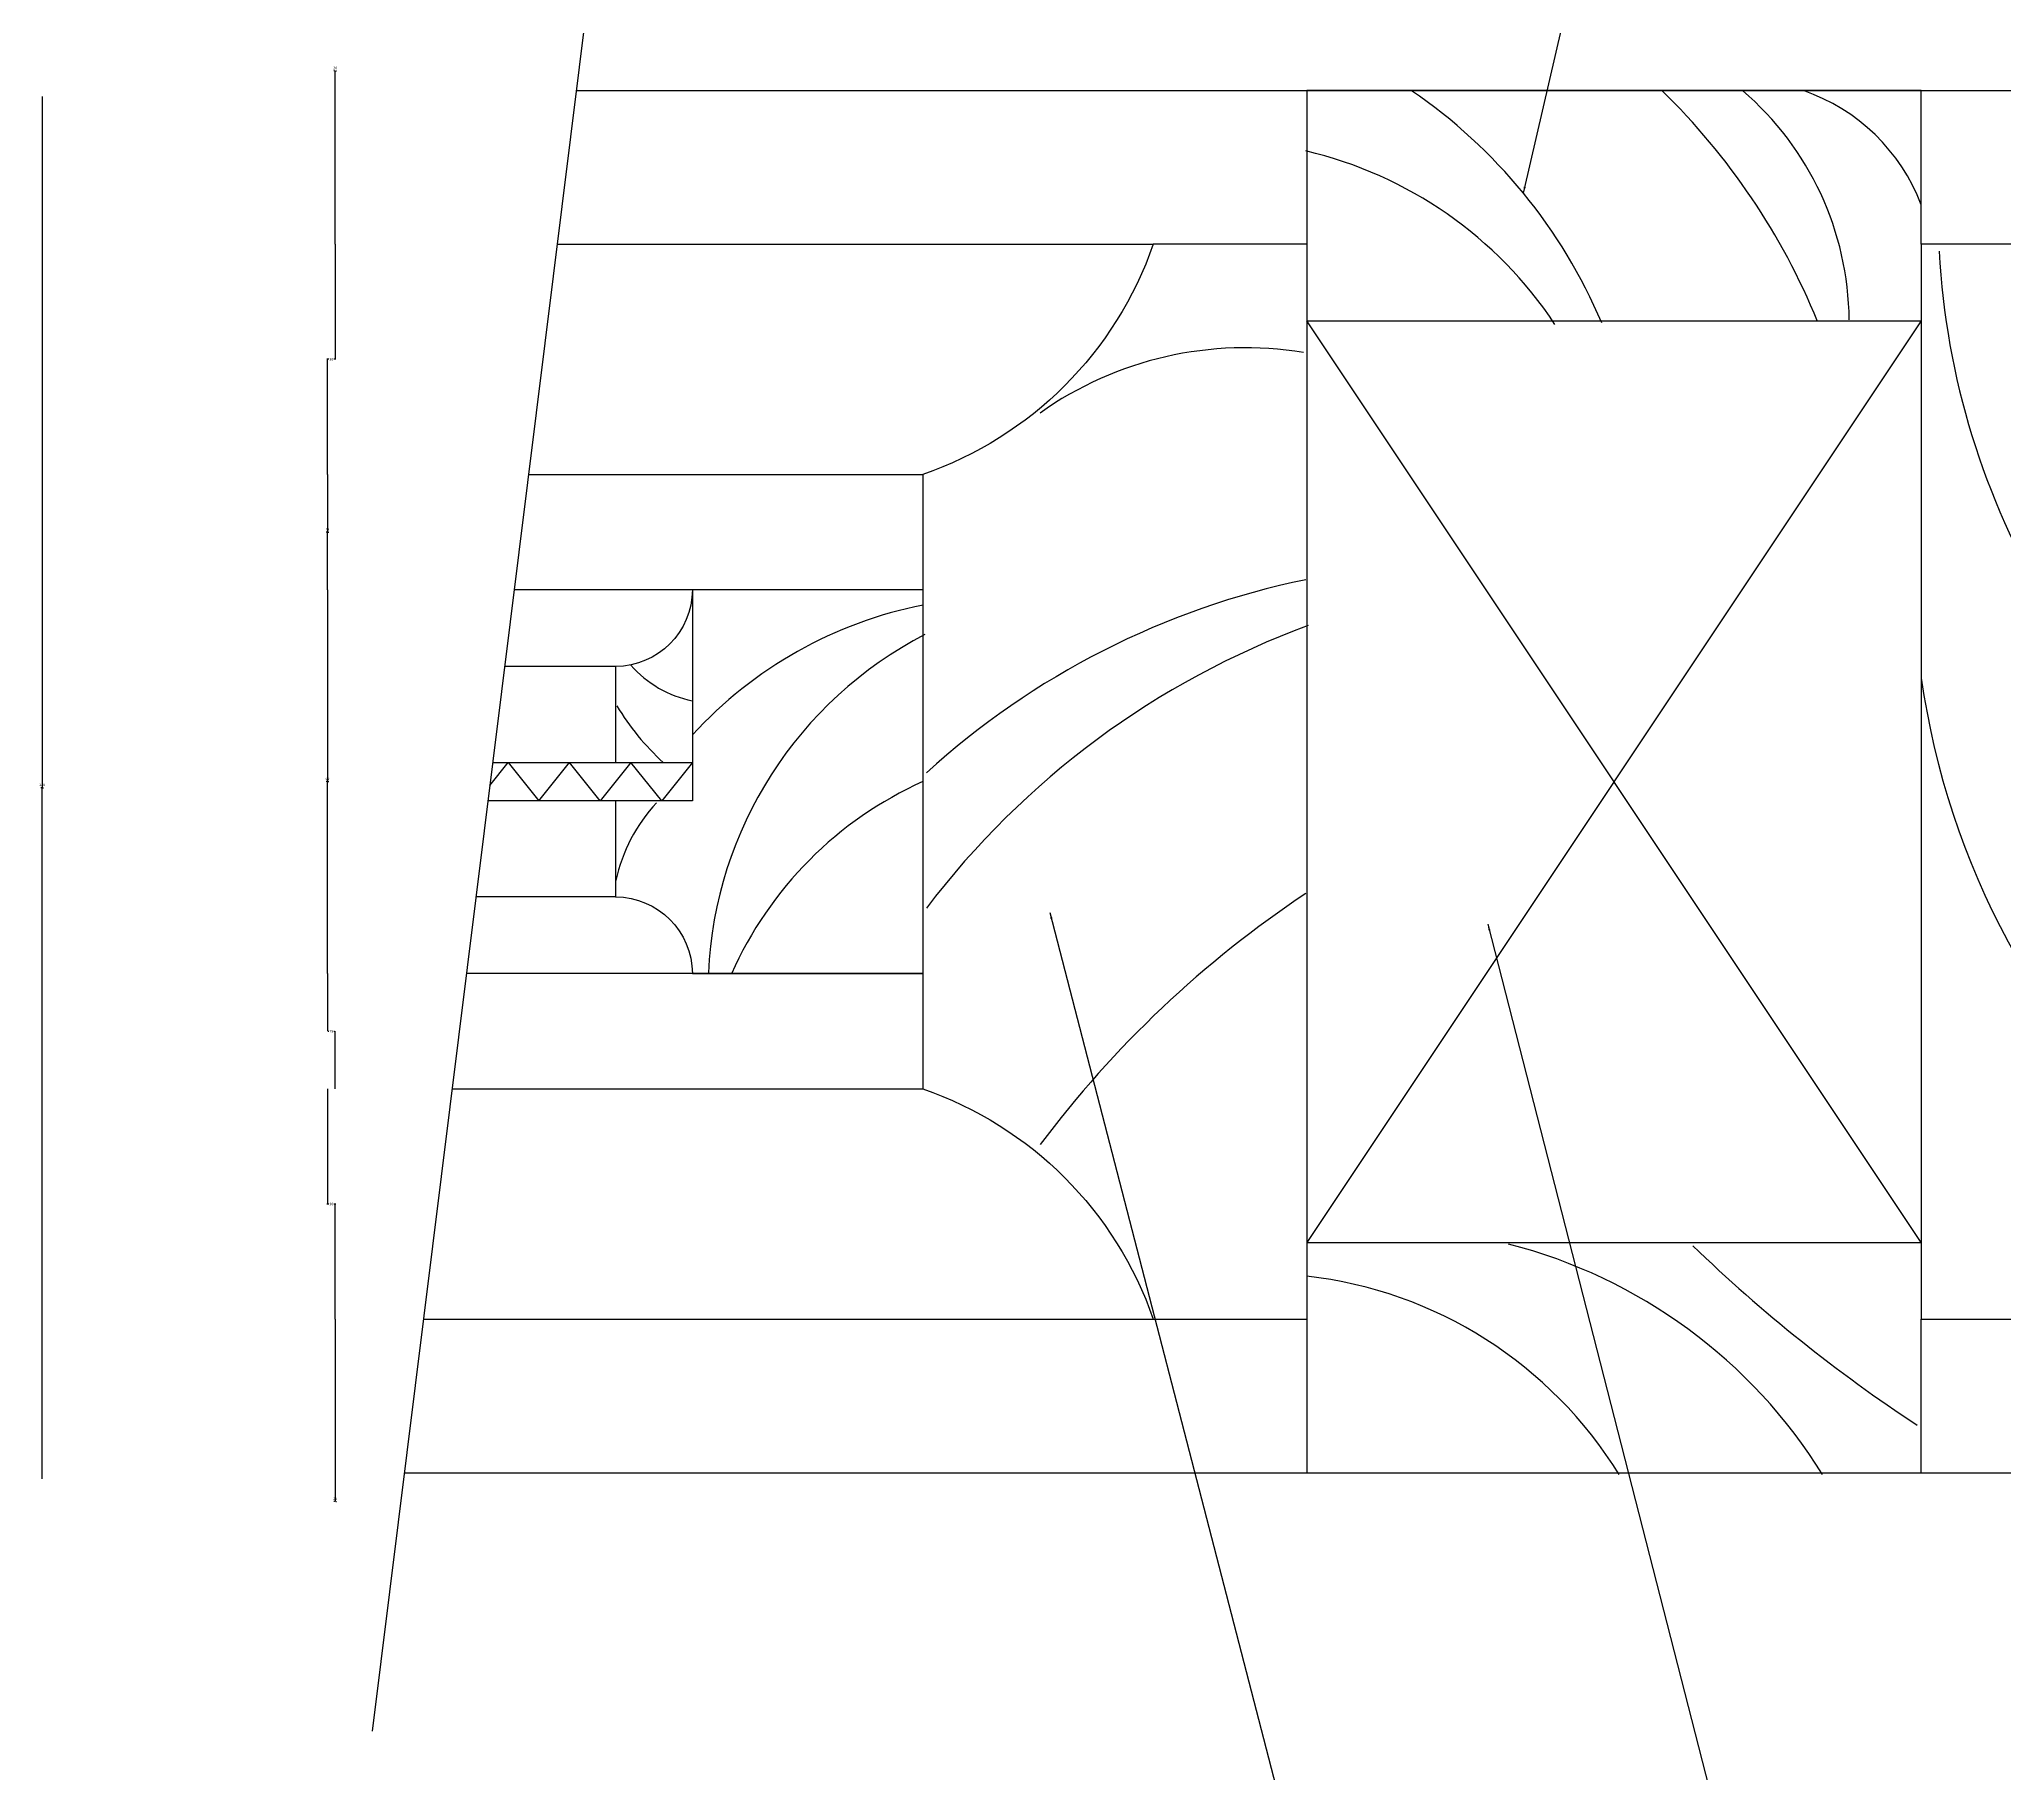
# Model space of a CAD drawing. Header units: metres. Extents: x 223 to 5327, y 242 to 6977.
# Drawn here: x 303 to 1071, y 925 to 1602 of the extents above; entities that cross this region are included whole.
import ezdxf

# ---------------------------------------------------------------- set-up
doc = ezdxf.new("R2010")
doc.units = ezdxf.units.M
for name, color, linetype in [('3', 3, 'Continuous'), ('4', 4, 'Continuous'), ('7', 7, 'Continuous'), ('BH', 3, 'Continuous'), ('DIM', 3, 'Continuous')]:
    doc.layers.add(name, color=color, linetype=linetype)
doc.dimstyles.get("Standard").update_dxf_attribs({"dimtxt": 2.5, "dimasz": 2.5, "dimexe": 1.25, "dimexo": 0.625, "dimtad": 1, "dimcen": 2.5, "dimazin": 3, "dimtfac": 1, "dimtmove": 0, "dimatfit": 3})

# ---------------------------------------------------------------- blocks, each defined once
blk = doc.blocks.new('*D3')
for p, q in [((418.77, 1102.18), (418.77, 1030.91)), ((418.77, 1042.18), (418.77, 1030.91)), ((418.52, 1030.91), (418.27, 1030.91)), ((418.77, 1030.91), (418.77, 1030.91)), ((419.02, 1030.91), (419.27, 1030.91))]:
    blk.add_line(p, q)
at = {"layer": 'Defpoints'}
for p in [(418.77, 1102.18), (418.77, 1042.18), (418.77, 1030.91)]:
    blk.add_point(p, dxfattribs=at)
at = {"layer": 'DIM', "insert": (418.77, 1032.035), "char_height": 1, "attachment_point": 5}
blk.add_mtext('20', dxfattribs=at)
blk = doc.blocks.new('*D4')
for p, q in [((304.31, 1579.83), (304.31, 1309.83)), ((304.06, 1309.83), (303.81, 1309.83)), ((304.31, 1039.83), (304.31, 1309.83)), ((304.31, 1309.83), (304.31, 1309.83)), ((304.56, 1309.83), (304.81, 1309.83))]:
    blk.add_line(p, q)
at = {"layer": 'Defpoints'}
for p in [(304.31, 1579.83), (304.31, 1309.83), (304.31, 1039.83)]:
    blk.add_point(p, dxfattribs=at)
at = {"layer": 'DIM', "insert": (304.31, 1310.955), "char_height": 1, "attachment_point": 5}
blk.add_mtext('180', dxfattribs=at)
blk = doc.blocks.new('*D24')
for p, q in [((415.72, 1387.18), (415.72, 1312.18)), ((415.47, 1312.18), (415.22, 1312.18)), ((415.72, 1237.18), (415.72, 1312.18)), ((415.72, 1312.18), (415.72, 1312.18)), ((415.97, 1312.18), (416.22, 1312.18))]:
    blk.add_line(p, q)
at = {"layer": 'Defpoints'}
for p in [(415.72, 1387.18), (415.72, 1312.18), (415.72, 1237.18)]:
    blk.add_point(p, dxfattribs=at)
at = {"layer": 'DIM', "insert": (415.72, 1313.305), "char_height": 1, "attachment_point": 5}
blk.add_mtext('50', dxfattribs=at)
blk = doc.blocks.new('*D25')
for p, q in [((415.72, 1432.18), (415.72, 1409.68)), ((415.47, 1409.68), (415.22, 1409.68)), ((415.72, 1387.18), (415.72, 1409.68)), ((415.72, 1409.68), (415.72, 1409.68)), ((415.97, 1409.68), (416.22, 1409.68))]:
    blk.add_line(p, q)
at = {"layer": 'Defpoints'}
for p in [(415.72, 1432.18), (415.72, 1409.68), (415.72, 1387.18)]:
    blk.add_point(p, dxfattribs=at)
at = {"layer": 'DIM', "insert": (415.72, 1410.805), "char_height": 1, "attachment_point": 5}
blk.add_mtext('15', dxfattribs=at)
blk = doc.blocks.new('*D26')
for p, q in [((415.72, 1237.18), (415.72, 1214.68)), ((415.97, 1214.68), (416.245, 1214.68)), ((418.245, 1214.68), (418.52, 1214.68)), ((418.77, 1192.18), (418.77, 1214.68))]:
    blk.add_line(p, q)
at = {"layer": 'Defpoints'}
for p in [(415.72, 1237.18), (415.72, 1214.68), (418.77, 1192.18)]:
    blk.add_point(p, dxfattribs=at)
at = {"layer": 'DIM', "insert": (417.245, 1214.68), "char_height": 1, "attachment_point": 5}
blk.add_mtext('15', dxfattribs=at)
blk = doc.blocks.new('*D27')
for p, q in [((415.72, 1192.18), (415.72, 1147.18)), ((416.245, 1147.18), (415.47, 1147.18)), ((419.02, 1147.18), (418.245, 1147.18)), ((418.77, 1102.18), (418.77, 1147.18))]:
    blk.add_line(p, q)
at = {"layer": 'Defpoints'}
for p in [(415.72, 1192.18), (418.77, 1147.18), (418.77, 1102.18)]:
    blk.add_point(p, dxfattribs=at)
at = {"layer": 'DIM', "insert": (417.245, 1147.18), "char_height": 1, "attachment_point": 5}
blk.add_mtext('30', dxfattribs=at)
blk = doc.blocks.new('*D28')
for p, q in [((418.52, 1589.9), (418.27, 1589.9)), ((418.77, 1582.18), (418.77, 1589.9)), ((418.77, 1522.18), (418.77, 1589.9)), ((418.77, 1589.9), (418.77, 1589.9)), ((419.02, 1589.9), (419.27, 1589.9))]:
    blk.add_line(p, q)
at = {"layer": 'Defpoints'}
for p in [(418.77, 1589.9), (418.77, 1582.18), (418.77, 1522.18)]:
    blk.add_point(p, dxfattribs=at)
at = {"layer": 'DIM', "insert": (418.77, 1591.025), "char_height": 1, "attachment_point": 5}
blk.add_mtext('20', dxfattribs=at)
blk = doc.blocks.new('*D29')
for p, q in [((418.77, 1522.18), (418.77, 1477.18)), ((416.245, 1477.18), (415.47, 1477.18)), ((415.72, 1432.18), (415.72, 1477.18)), ((419.02, 1477.18), (418.245, 1477.18))]:
    blk.add_line(p, q)
at = {"layer": 'Defpoints'}
for p in [(418.77, 1522.18), (418.77, 1477.18), (415.72, 1432.18)]:
    blk.add_point(p, dxfattribs=at)
at = {"layer": 'DIM', "insert": (417.245, 1477.18), "char_height": 1, "attachment_point": 5}
blk.add_mtext('30', dxfattribs=at)

msp = doc.modelspace()

# ---------------------------------------------------------------- linework, layer by layer
at = {"layer": '3'}
msp.add_line((535.73, 1766.05), (433.17, 941.23), dxfattribs=at)
at = {"layer": '4'}
for p, q in [((512.86, 1582.18), (3678.3, 1582.18)), ((505.4, 1522.18), (738.3, 1522.18)), ((798.3, 1522.18), (798.3, 1102.18)), ((1038.3, 1522.18), (1038.3, 1102.18)), ((798.3, 1492.18), (1038.3, 1492.18)), ((494.21, 1432.18), (648.3, 1432.18)), ((648.3, 1387.18), (488.62, 1387.18)), ((558.3, 1387.18), (558.3, 1319.68)), ((528.3, 1267.18), (528.3, 1267.18)), ((648.3, 1237.18), (469.97, 1237.18)), ((558.3, 1237.18), (558.3, 1237.18)), ((464.37, 1192.18), (648.3, 1192.18)), ((798.3, 1132.18), (1038.3, 1132.18)), ((453.18, 1102.18), (798.3, 1102.18)), ((1038.3, 1102.18), (3618.3, 1102.18)), ((445.72, 1042.18), (3678.3, 1042.18))]:
    msp.add_line(p, q, dxfattribs=at)
msp.add_lwpolyline([(798.3, 1582.18), (798.3, 1582.18), (798.3, 1522.18), (738.3, 1522.18, -0.23), (648.3, 1432.18), (648.3, 1387.18), (648.3, 1237.18), (648.3, 1192.18, -0.23), (738.3, 1102.18), (798.3, 1102.18), (798.3, 1042.18), (798.3, 1042.18), (1038.3, 1042.18), (1038.3, 1102.18), (1098.3, 1102.18, -0.23), (1188.3, 1192.18), (1188.3, 1237.18), (1188.3, 1387.18), (1188.3, 1432.18, -0.23), (1098.3, 1522.18), (1038.3, 1522.18), (1038.3, 1582.18)], format="xyb", close=True, dxfattribs=at)
msp.add_lwpolyline([(648.3, 1387.18), (558.3, 1387.18), (558.3, 1387.18, -0.41), (528.3, 1357.18), (528.3, 1319.68), (558.3, 1319.68), (558.3, 1304.68), (528.3, 1304.68), (528.3, 1267.18, -0.41), (558.3, 1237.18), (648.3, 1237.18)], format="xyb", dxfattribs=at)
at = {"layer": '7'}
for p, q in [((528.3, 1357.18), (484.89, 1357.18)), ((480.23, 1319.68), (558.3, 1319.68)), ((558.3, 1304.68), (478.36, 1304.68)), ((528.3, 1267.18), (473.7, 1267.18))]:
    msp.add_line(p, q, dxfattribs=at)
at = {"layer": 'BH'}
for p, q in [((1038.3, 1132.18), (798.3, 1492.18)), ((1038.3, 1492.18), (798.3, 1132.18))]:
    msp.add_line(p, q, dxfattribs=at)
for points in [[(479.11, 1310.7), (486.29, 1319.68), (498.29, 1304.68), (510.29, 1319.68)], [(558.3, 1319.68), (558.29, 1319.68), (546.29, 1304.68), (534.29, 1319.68), (522.29, 1304.68), (510.29, 1319.68)]]:
    msp.add_lwpolyline(points, dxfattribs=at)
for centre, radius, start, end in [((721.89, 1410.33), 208.04, 22.94, 55.67), ((750.96, 1391.22), 266.59, 22.21, 45.75), ((890.91, 1491.6), 119.24, 0.48, 49.43), ((967.42, 1510.49), 75.88, 20.92, 70.87), ((761.26, 1402.2), 160.62, 33.49, 76.79), ((1346.62, 1536.09), 301.84, 183.17, 238.46), ((774.11, 1343.28), 138.41, 80.49, 125.33), ((861.36, 1083.26), 314.31, 101.65, 132.33), ((680.62, 1218.62), 165.73, 101.22, 137.57), ((720.89, 1230.56), 156.5, 117.3, 177.48), ((913.12, 1062.82), 330.73, 110.21, 142.8), ((566.93, 1386.57), 43.65, 221.39, 258.59), ((1344.26, 1396.31), 309.06, 188.12, 228.54), ((612.27, 1391.77), 97.3, 210.89, 227.81), ((708.66, 1177.39), 147.69, 114.12, 156.16), ((590.95, 1260.11), 63.98, 136.81, 167.86), ((1030.73, 918.06), 420.7, 123.6, 143.15), ((826.58, 934.09), 203.77, 31.79, 75.64), ((1363.2, 1559), 595.63, 225.95, 236.76), ((779.56, 954.75), 165.3, 31.63, 83.5)]:
    msp.add_arc(centre, radius, start, end, dxfattribs=at)

# ---------------------------------------------------------------- dimensions: what is measured, and where the dimension line sits
at = {"layer": 'DIM'}
for base, p1, p2, text, picture, middle in [((418.77, 1589.9), (418.77, 1582.18), (418.77, 1522.18), '20', '*D28', (418.77, 1591.025)), ((304.31, 1309.83), (304.31, 1579.83), (304.31, 1039.83), '180', '*D4', (304.31, 1310.955)), ((418.77, 1477.18), (418.77, 1522.18), (415.72, 1432.18), '30', '*D29', (417.245, 1477.18)), ((415.72, 1409.68), (415.72, 1432.18), (415.72, 1387.18), '15', '*D25', (415.72, 1410.805)), ((415.72, 1312.18), (415.72, 1387.18), (415.72, 1237.18), '50', '*D24', (415.72, 1313.305)), ((415.72, 1214.68), (415.72, 1237.18), (418.77, 1192.18), '15', '*D26', (417.245, 1214.68)), ((418.77, 1147.18), (418.77, 1102.18), (415.72, 1192.18), '30', '*D27', (417.245, 1147.18)), ((418.77, 1030.91), (418.77, 1042.18), (418.77, 1102.18), '20', '*D3', (418.77, 1032.035))]:
    dim = msp.add_linear_dim(base=base, p1=p1, p2=p2, text=text, dimstyle='Standard', dxfattribs=at)
    dim.commit()
    dim.dimension.update_dxf_attribs({"geometry": picture, "text_midpoint": middle})

# ---------------------------------------------------------------- leaders
for points in [[(882.87, 1542.12), (1044.51, 2236.88)], [(697.95, 1261.07), (929.48, 365.72)], [(868.98, 1256.57), (1058.01, 518.89)]]:
    msp.add_leader(points, dimstyle='Standard', dxfattribs=at)

doc.saveas('drawing.dxf')
